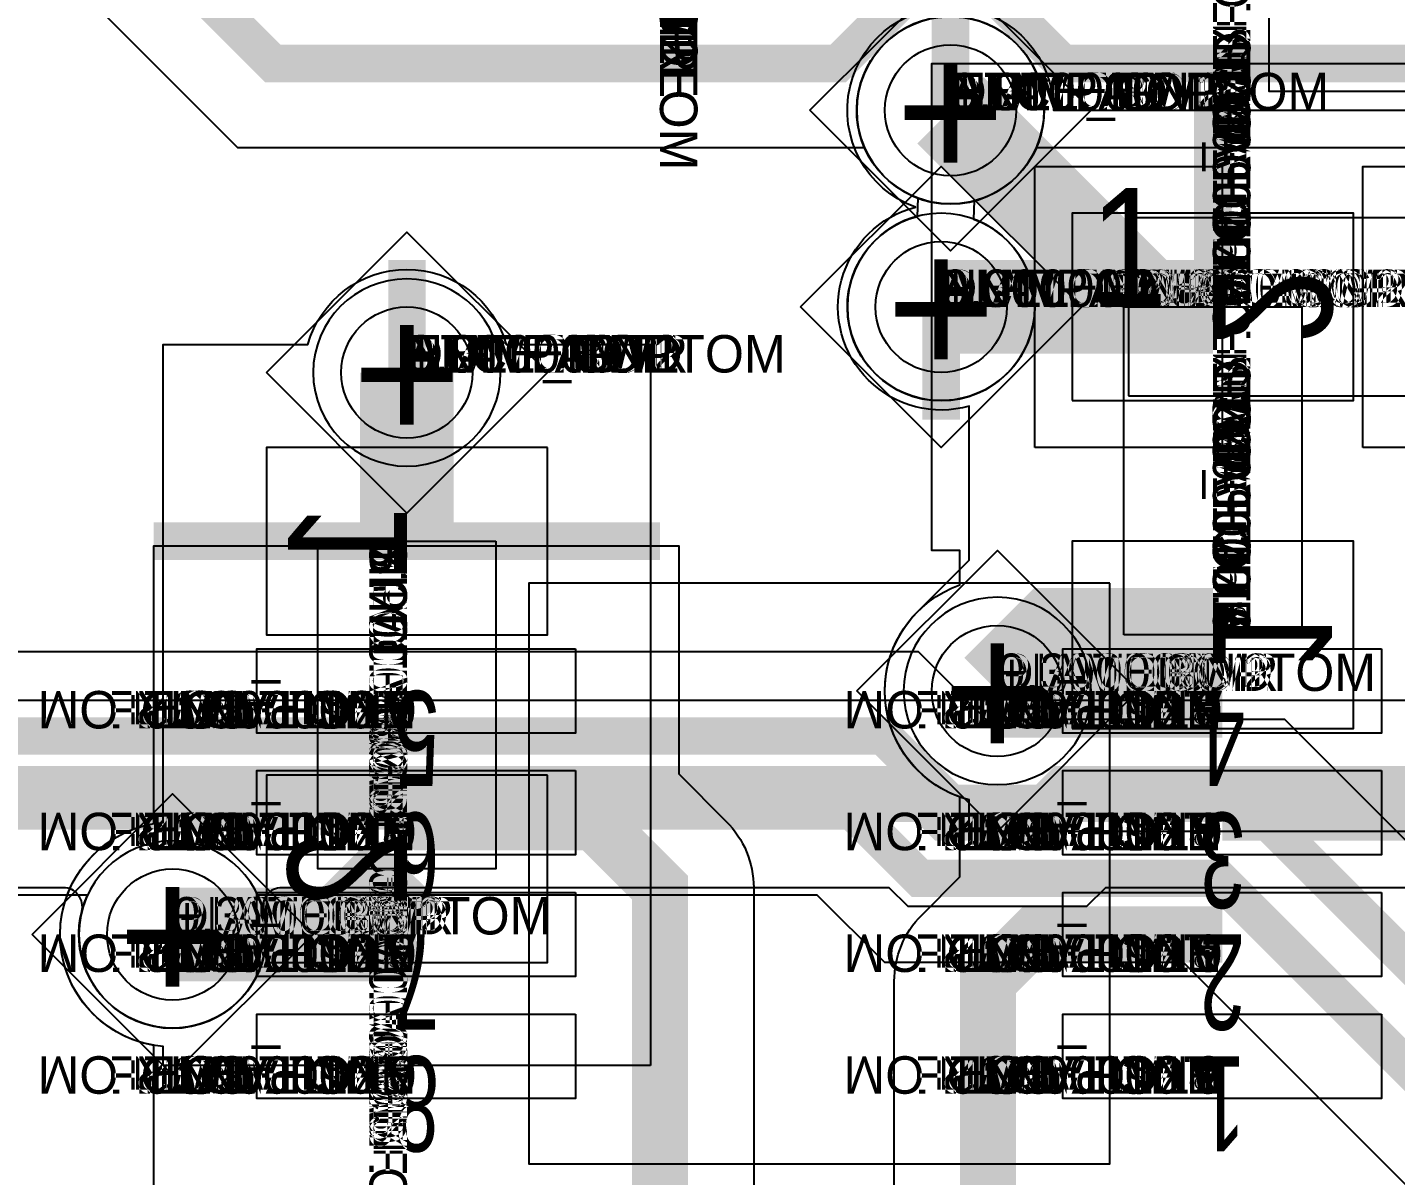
# Model space of a CAD drawing. Extents: x 0 to 323, y 0 to 320.
# Drawn here: x 131.59 to 138.89, y 231.22 to 237.35 of the extents above; entities that cross this region are included whole.
import ezdxf
from ezdxf.enums import TextEntityAlignment as Align

# ---------------------------------------------------------------- set-up
doc = ezdxf.new("R2010")
doc.units = 0
doc.header["$MEASUREMENT"] = 0
doc.layers.get('0').update_dxf_attribs({"linetype": 'CONTINUOUS'})
for name, color, linetype in [('CDN_FIGURES', 7, 'CONTINUOUS'), ('ETCH_BOTTOM', 7, 'CONTINUOUS'), ('ETCH_GND', 3, 'CONTINUOUS'), ('ETCH_INT1', 4, 'CONTINUOUS'), ('ETCH_INT2', 5, 'CONTINUOUS'), ('ETCH_PWR', 6, 'CONTINUOUS'), ('ETCH_TOP', 2, 'CONTINUOUS'), ('MANUFACTURING_NCLEGEND-1-6', 8, 'CONTINUOUS'), ('PACKAGE_GEOMETRY_ASSEMBLY_TOP', 11, 'CONTINUOUS'), ('PACKAGE_GEOMETRY_PIN_NUMBER', 9, 'CONTINUOUS')]:
    doc.layers.add(name, color=color, linetype=linetype)

# ---------------------------------------------------------------- blocks, each defined once
blk = doc.blocks.new('PAD_INFO')
for tag in ['SHAPE_TYPE', 'PAD_HEIGHT', 'PAD_LAYER', 'PAD_TYPE', 'PAD_WIDTH']:
    blk.add_attdef(tag, (0, 0), '', height=0.2)
at = {"flags": 2}
blk.add_attdef('CDN_TYPE', (0, 0), '', height=0.2, dxfattribs=at)
blk = doc.blocks.new('DRILL_INFO')
at = {"flags": 2}
blk.add_attdef('CDN_TYPE', (0, 0), '', height=0.2, dxfattribs=at)
for tag in ['FSHAPE', 'FCHAR', 'DRILL_HEIGHT', 'DIAMETER', 'PLATED', 'DRILL_WIDTH']:
    blk.add_attdef(tag, (0, 0), '', height=0.2)
blk = doc.blocks.new('VIA0700X0300')
at = {"layer": 'ETCH_BOTTOM'}
blk.add_circle((0, 0), 0.35, dxfattribs=at)
at = {"layer": 'ETCH_GND'}
blk.add_circle((0, 0), 0.35, dxfattribs=at)
at = {"layer": 'ETCH_INT1'}
blk.add_circle((0, 0), 0.35, dxfattribs=at)
at = {"layer": 'ETCH_INT2'}
blk.add_circle((0, 0), 0.35, dxfattribs=at)
at = {"layer": 'ETCH_PWR'}
blk.add_circle((0, 0), 0.35, dxfattribs=at)
at = {"layer": 'ETCH_TOP'}
blk.add_circle((0, 0), 0.35, dxfattribs=at)
ref = blk.add_blockref('PAD_INFO', (0, 0))
ref.add_attrib('PAD_LAYER', 'ETCH_TOP', (0, 0), dxfattribs={"height": 0.2})
ref.add_attrib('SHAPE_TYPE', 'NULL', (0, 0), dxfattribs={"height": 0.2})
ref.add_attrib('PAD_TYPE', 'ANTIPAD', (0, 0), dxfattribs={"height": 0.2})
ref.add_attrib('PAD_WIDTH', '0.000000', (0, 0), dxfattribs={"height": 0.2})
ref.add_attrib('PAD_HEIGHT', '0.000000', (0, 0), dxfattribs={"height": 0.2})
ref = blk.add_blockref('PAD_INFO', (0, 0))
ref.add_attrib('PAD_LAYER', 'ETCH_GND', (0, 0), dxfattribs={"height": 0.2})
ref.add_attrib('SHAPE_TYPE', 'NULL', (0, 0), dxfattribs={"height": 0.2})
ref.add_attrib('PAD_TYPE', 'ANTIPAD', (0, 0), dxfattribs={"height": 0.2})
ref.add_attrib('PAD_WIDTH', '0.000000', (0, 0), dxfattribs={"height": 0.2})
ref.add_attrib('PAD_HEIGHT', '0.000000', (0, 0), dxfattribs={"height": 0.2})
ref = blk.add_blockref('PAD_INFO', (0, 0))
ref.add_attrib('PAD_LAYER', 'ETCH_INT1', (0, 0), dxfattribs={"height": 0.2})
ref.add_attrib('SHAPE_TYPE', 'NULL', (0, 0), dxfattribs={"height": 0.2})
ref.add_attrib('PAD_TYPE', 'ANTIPAD', (0, 0), dxfattribs={"height": 0.2})
ref.add_attrib('PAD_WIDTH', '0.000000', (0, 0), dxfattribs={"height": 0.2})
ref.add_attrib('PAD_HEIGHT', '0.000000', (0, 0), dxfattribs={"height": 0.2})
ref = blk.add_blockref('PAD_INFO', (0, 0))
ref.add_attrib('PAD_LAYER', 'ETCH_INT2', (0, 0), dxfattribs={"height": 0.2})
ref.add_attrib('SHAPE_TYPE', 'NULL', (0, 0), dxfattribs={"height": 0.2})
ref.add_attrib('PAD_TYPE', 'ANTIPAD', (0, 0), dxfattribs={"height": 0.2})
ref.add_attrib('PAD_WIDTH', '0.000000', (0, 0), dxfattribs={"height": 0.2})
ref.add_attrib('PAD_HEIGHT', '0.000000', (0, 0), dxfattribs={"height": 0.2})
ref = blk.add_blockref('PAD_INFO', (0, 0))
ref.add_attrib('PAD_LAYER', 'ETCH_PWR', (0, 0), dxfattribs={"height": 0.2})
ref.add_attrib('SHAPE_TYPE', 'NULL', (0, 0), dxfattribs={"height": 0.2})
ref.add_attrib('PAD_TYPE', 'ANTIPAD', (0, 0), dxfattribs={"height": 0.2})
ref.add_attrib('PAD_WIDTH', '0.000000', (0, 0), dxfattribs={"height": 0.2})
ref.add_attrib('PAD_HEIGHT', '0.000000', (0, 0), dxfattribs={"height": 0.2})
ref = blk.add_blockref('PAD_INFO', (0, 0))
ref.add_attrib('PAD_LAYER', 'ETCH_BOTTOM', (0, 0), dxfattribs={"height": 0.2})
ref.add_attrib('SHAPE_TYPE', 'NULL', (0, 0), dxfattribs={"height": 0.2})
ref.add_attrib('PAD_TYPE', 'ANTIPAD', (0, 0), dxfattribs={"height": 0.2})
ref.add_attrib('PAD_WIDTH', '0.000000', (0, 0), dxfattribs={"height": 0.2})
ref.add_attrib('PAD_HEIGHT', '0.000000', (0, 0), dxfattribs={"height": 0.2})
ref = blk.add_blockref('PAD_INFO', (0, 0))
ref.add_attrib('PAD_LAYER', 'ETCH_TOP', (0, 0), dxfattribs={"height": 0.2})
ref.add_attrib('SHAPE_TYPE', 'NULL', (0, 0), dxfattribs={"height": 0.2})
ref.add_attrib('PAD_TYPE', 'THERMAL', (0, 0), dxfattribs={"height": 0.2})
ref.add_attrib('PAD_WIDTH', '0.000000', (0, 0), dxfattribs={"height": 0.2})
ref.add_attrib('PAD_HEIGHT', '0.000000', (0, 0), dxfattribs={"height": 0.2})
ref = blk.add_blockref('PAD_INFO', (0, 0))
ref.add_attrib('PAD_LAYER', 'ETCH_GND', (0, 0), dxfattribs={"height": 0.2})
ref.add_attrib('SHAPE_TYPE', 'NULL', (0, 0), dxfattribs={"height": 0.2})
ref.add_attrib('PAD_TYPE', 'THERMAL', (0, 0), dxfattribs={"height": 0.2})
ref.add_attrib('PAD_WIDTH', '0.000000', (0, 0), dxfattribs={"height": 0.2})
ref.add_attrib('PAD_HEIGHT', '0.000000', (0, 0), dxfattribs={"height": 0.2})
ref = blk.add_blockref('PAD_INFO', (0, 0))
ref.add_attrib('PAD_LAYER', 'ETCH_INT1', (0, 0), dxfattribs={"height": 0.2})
ref.add_attrib('SHAPE_TYPE', 'NULL', (0, 0), dxfattribs={"height": 0.2})
ref.add_attrib('PAD_TYPE', 'THERMAL', (0, 0), dxfattribs={"height": 0.2})
ref.add_attrib('PAD_WIDTH', '0.000000', (0, 0), dxfattribs={"height": 0.2})
ref.add_attrib('PAD_HEIGHT', '0.000000', (0, 0), dxfattribs={"height": 0.2})
ref = blk.add_blockref('PAD_INFO', (0, 0))
ref.add_attrib('PAD_LAYER', 'ETCH_INT2', (0, 0), dxfattribs={"height": 0.2})
ref.add_attrib('SHAPE_TYPE', 'NULL', (0, 0), dxfattribs={"height": 0.2})
ref.add_attrib('PAD_TYPE', 'THERMAL', (0, 0), dxfattribs={"height": 0.2})
ref.add_attrib('PAD_WIDTH', '0.000000', (0, 0), dxfattribs={"height": 0.2})
ref.add_attrib('PAD_HEIGHT', '0.000000', (0, 0), dxfattribs={"height": 0.2})
ref = blk.add_blockref('PAD_INFO', (0, 0))
ref.add_attrib('PAD_LAYER', 'ETCH_PWR', (0, 0), dxfattribs={"height": 0.2})
ref.add_attrib('SHAPE_TYPE', 'NULL', (0, 0), dxfattribs={"height": 0.2})
ref.add_attrib('PAD_TYPE', 'THERMAL', (0, 0), dxfattribs={"height": 0.2})
ref.add_attrib('PAD_WIDTH', '0.000000', (0, 0), dxfattribs={"height": 0.2})
ref.add_attrib('PAD_HEIGHT', '0.000000', (0, 0), dxfattribs={"height": 0.2})
ref = blk.add_blockref('PAD_INFO', (0, 0))
ref.add_attrib('PAD_LAYER', 'ETCH_BOTTOM', (0, 0), dxfattribs={"height": 0.2})
ref.add_attrib('SHAPE_TYPE', 'NULL', (0, 0), dxfattribs={"height": 0.2})
ref.add_attrib('PAD_TYPE', 'THERMAL', (0, 0), dxfattribs={"height": 0.2})
ref.add_attrib('PAD_WIDTH', '0.000000', (0, 0), dxfattribs={"height": 0.2})
ref.add_attrib('PAD_HEIGHT', '0.000000', (0, 0), dxfattribs={"height": 0.2})
ref = blk.add_blockref('PAD_INFO', (0, 0))
ref.add_attrib('PAD_LAYER', 'ETCH_TOP', (0, 0), dxfattribs={"height": 0.2})
ref.add_attrib('SHAPE_TYPE', 'CIRCLE', (0, 0), dxfattribs={"height": 0.2})
ref.add_attrib('PAD_TYPE', 'REGULAR', (0, 0), dxfattribs={"height": 0.2})
ref.add_attrib('PAD_WIDTH', '0.700000', (0, 0), dxfattribs={"height": 0.2})
ref.add_attrib('PAD_HEIGHT', '0.700000', (0, 0), dxfattribs={"height": 0.2})
ref = blk.add_blockref('PAD_INFO', (0, 0))
ref.add_attrib('PAD_LAYER', 'ETCH_GND', (0, 0), dxfattribs={"height": 0.2})
ref.add_attrib('SHAPE_TYPE', 'CIRCLE', (0, 0), dxfattribs={"height": 0.2})
ref.add_attrib('PAD_TYPE', 'REGULAR', (0, 0), dxfattribs={"height": 0.2})
ref.add_attrib('PAD_WIDTH', '0.700000', (0, 0), dxfattribs={"height": 0.2})
ref.add_attrib('PAD_HEIGHT', '0.700000', (0, 0), dxfattribs={"height": 0.2})
ref = blk.add_blockref('PAD_INFO', (0, 0))
ref.add_attrib('PAD_LAYER', 'ETCH_INT1', (0, 0), dxfattribs={"height": 0.2})
ref.add_attrib('SHAPE_TYPE', 'CIRCLE', (0, 0), dxfattribs={"height": 0.2})
ref.add_attrib('PAD_TYPE', 'REGULAR', (0, 0), dxfattribs={"height": 0.2})
ref.add_attrib('PAD_WIDTH', '0.700000', (0, 0), dxfattribs={"height": 0.2})
ref.add_attrib('PAD_HEIGHT', '0.700000', (0, 0), dxfattribs={"height": 0.2})
ref = blk.add_blockref('PAD_INFO', (0, 0))
ref.add_attrib('PAD_LAYER', 'ETCH_INT2', (0, 0), dxfattribs={"height": 0.2})
ref.add_attrib('SHAPE_TYPE', 'CIRCLE', (0, 0), dxfattribs={"height": 0.2})
ref.add_attrib('PAD_TYPE', 'REGULAR', (0, 0), dxfattribs={"height": 0.2})
ref.add_attrib('PAD_WIDTH', '0.700000', (0, 0), dxfattribs={"height": 0.2})
ref.add_attrib('PAD_HEIGHT', '0.700000', (0, 0), dxfattribs={"height": 0.2})
ref = blk.add_blockref('PAD_INFO', (0, 0))
ref.add_attrib('PAD_LAYER', 'ETCH_PWR', (0, 0), dxfattribs={"height": 0.2})
ref.add_attrib('SHAPE_TYPE', 'CIRCLE', (0, 0), dxfattribs={"height": 0.2})
ref.add_attrib('PAD_TYPE', 'REGULAR', (0, 0), dxfattribs={"height": 0.2})
ref.add_attrib('PAD_WIDTH', '0.700000', (0, 0), dxfattribs={"height": 0.2})
ref.add_attrib('PAD_HEIGHT', '0.700000', (0, 0), dxfattribs={"height": 0.2})
ref = blk.add_blockref('PAD_INFO', (0, 0))
ref.add_attrib('PAD_LAYER', 'ETCH_BOTTOM', (0, 0), dxfattribs={"height": 0.2})
ref.add_attrib('SHAPE_TYPE', 'CIRCLE', (0, 0), dxfattribs={"height": 0.2})
ref.add_attrib('PAD_TYPE', 'REGULAR', (0, 0), dxfattribs={"height": 0.2})
ref.add_attrib('PAD_WIDTH', '0.700000', (0, 0), dxfattribs={"height": 0.2})
ref.add_attrib('PAD_HEIGHT', '0.700000', (0, 0), dxfattribs={"height": 0.2})
ref = blk.add_blockref('DRILL_INFO', (0, 0))
ref.add_attrib('DIAMETER', '0.300000', (0, 0), dxfattribs={"height": 0.2})
ref.add_attrib('PLATED', 'PLATED', (0, 0), dxfattribs={"height": 0.2})
ref.add_attrib('FSHAPE', 'DIAMOND', (0, 0), dxfattribs={"height": 0.2})
ref.add_attrib('FCHAR', '+', (0, 0), dxfattribs={"height": 0.2})
ref.add_attrib('DRILL_WIDTH', '1.500000', (0, 0), dxfattribs={"height": 0.2})
ref.add_attrib('DRILL_HEIGHT', '1.500000', (0, 0), dxfattribs={"height": 0.2})
for tag in ['CDN_TYPE', 'PIN']:
    blk.add_attdef(tag, (0, 0), '', height=0.2)
at = {"flags": 2}
for tag in ['PSTKNAME', 'BBV']:
    blk.add_attdef(tag, (0, 0), '', height=0.2, dxfattribs=at)
blk = doc.blocks.new('FIGURE_DIAMOND')
at = {"layer": 'CDN_FIGURES'}
blk.add_lwpolyline([(-0.5, 0), (0, 0.5), (0.5, 0), (0, -0.5)], close=True, dxfattribs=at)
blk = doc.blocks.new('RC1000X1500TS')
at = {"layer": 'ETCH_TOP'}
blk.add_lwpolyline([(-0.5, -0.75), (-0.5, 0.75), (0.5, 0.75), (0.5, -0.75)], close=True, dxfattribs=at)
ref = blk.add_blockref('PAD_INFO', (0, 0))
ref.add_attrib('PAD_LAYER', 'ETCH_TOP', (0, 0), dxfattribs={"height": 0.2})
ref.add_attrib('SHAPE_TYPE', 'NULL', (0, 0), dxfattribs={"height": 0.2})
ref.add_attrib('PAD_TYPE', 'ANTIPAD', (0, 0), dxfattribs={"height": 0.2})
ref.add_attrib('PAD_WIDTH', '0.000000', (0, 0), dxfattribs={"height": 0.2})
ref.add_attrib('PAD_HEIGHT', '0.000000', (0, 0), dxfattribs={"height": 0.2})
ref = blk.add_blockref('PAD_INFO', (0, 0))
ref.add_attrib('PAD_LAYER', 'ETCH_GND', (0, 0), dxfattribs={"height": 0.2})
ref.add_attrib('SHAPE_TYPE', 'NULL', (0, 0), dxfattribs={"height": 0.2})
ref.add_attrib('PAD_TYPE', 'ANTIPAD', (0, 0), dxfattribs={"height": 0.2})
ref.add_attrib('PAD_WIDTH', '0.000000', (0, 0), dxfattribs={"height": 0.2})
ref.add_attrib('PAD_HEIGHT', '0.000000', (0, 0), dxfattribs={"height": 0.2})
ref = blk.add_blockref('PAD_INFO', (0, 0))
ref.add_attrib('PAD_LAYER', 'ETCH_INT1', (0, 0), dxfattribs={"height": 0.2})
ref.add_attrib('SHAPE_TYPE', 'NULL', (0, 0), dxfattribs={"height": 0.2})
ref.add_attrib('PAD_TYPE', 'ANTIPAD', (0, 0), dxfattribs={"height": 0.2})
ref.add_attrib('PAD_WIDTH', '0.000000', (0, 0), dxfattribs={"height": 0.2})
ref.add_attrib('PAD_HEIGHT', '0.000000', (0, 0), dxfattribs={"height": 0.2})
ref = blk.add_blockref('PAD_INFO', (0, 0))
ref.add_attrib('PAD_LAYER', 'ETCH_INT2', (0, 0), dxfattribs={"height": 0.2})
ref.add_attrib('SHAPE_TYPE', 'NULL', (0, 0), dxfattribs={"height": 0.2})
ref.add_attrib('PAD_TYPE', 'ANTIPAD', (0, 0), dxfattribs={"height": 0.2})
ref.add_attrib('PAD_WIDTH', '0.000000', (0, 0), dxfattribs={"height": 0.2})
ref.add_attrib('PAD_HEIGHT', '0.000000', (0, 0), dxfattribs={"height": 0.2})
ref = blk.add_blockref('PAD_INFO', (0, 0))
ref.add_attrib('PAD_LAYER', 'ETCH_PWR', (0, 0), dxfattribs={"height": 0.2})
ref.add_attrib('SHAPE_TYPE', 'NULL', (0, 0), dxfattribs={"height": 0.2})
ref.add_attrib('PAD_TYPE', 'ANTIPAD', (0, 0), dxfattribs={"height": 0.2})
ref.add_attrib('PAD_WIDTH', '0.000000', (0, 0), dxfattribs={"height": 0.2})
ref.add_attrib('PAD_HEIGHT', '0.000000', (0, 0), dxfattribs={"height": 0.2})
ref = blk.add_blockref('PAD_INFO', (0, 0))
ref.add_attrib('PAD_LAYER', 'ETCH_BOTTOM', (0, 0), dxfattribs={"height": 0.2})
ref.add_attrib('SHAPE_TYPE', 'NULL', (0, 0), dxfattribs={"height": 0.2})
ref.add_attrib('PAD_TYPE', 'ANTIPAD', (0, 0), dxfattribs={"height": 0.2})
ref.add_attrib('PAD_WIDTH', '0.000000', (0, 0), dxfattribs={"height": 0.2})
ref.add_attrib('PAD_HEIGHT', '0.000000', (0, 0), dxfattribs={"height": 0.2})
ref = blk.add_blockref('PAD_INFO', (0, 0))
ref.add_attrib('PAD_LAYER', 'ETCH_TOP', (0, 0), dxfattribs={"height": 0.2})
ref.add_attrib('SHAPE_TYPE', 'NULL', (0, 0), dxfattribs={"height": 0.2})
ref.add_attrib('PAD_TYPE', 'THERMAL', (0, 0), dxfattribs={"height": 0.2})
ref.add_attrib('PAD_WIDTH', '0.000000', (0, 0), dxfattribs={"height": 0.2})
ref.add_attrib('PAD_HEIGHT', '0.000000', (0, 0), dxfattribs={"height": 0.2})
ref = blk.add_blockref('PAD_INFO', (0, 0))
ref.add_attrib('PAD_LAYER', 'ETCH_GND', (0, 0), dxfattribs={"height": 0.2})
ref.add_attrib('SHAPE_TYPE', 'NULL', (0, 0), dxfattribs={"height": 0.2})
ref.add_attrib('PAD_TYPE', 'THERMAL', (0, 0), dxfattribs={"height": 0.2})
ref.add_attrib('PAD_WIDTH', '0.000000', (0, 0), dxfattribs={"height": 0.2})
ref.add_attrib('PAD_HEIGHT', '0.000000', (0, 0), dxfattribs={"height": 0.2})
ref = blk.add_blockref('PAD_INFO', (0, 0))
ref.add_attrib('PAD_LAYER', 'ETCH_INT1', (0, 0), dxfattribs={"height": 0.2})
ref.add_attrib('SHAPE_TYPE', 'NULL', (0, 0), dxfattribs={"height": 0.2})
ref.add_attrib('PAD_TYPE', 'THERMAL', (0, 0), dxfattribs={"height": 0.2})
ref.add_attrib('PAD_WIDTH', '0.000000', (0, 0), dxfattribs={"height": 0.2})
ref.add_attrib('PAD_HEIGHT', '0.000000', (0, 0), dxfattribs={"height": 0.2})
ref = blk.add_blockref('PAD_INFO', (0, 0))
ref.add_attrib('PAD_LAYER', 'ETCH_INT2', (0, 0), dxfattribs={"height": 0.2})
ref.add_attrib('SHAPE_TYPE', 'NULL', (0, 0), dxfattribs={"height": 0.2})
ref.add_attrib('PAD_TYPE', 'THERMAL', (0, 0), dxfattribs={"height": 0.2})
ref.add_attrib('PAD_WIDTH', '0.000000', (0, 0), dxfattribs={"height": 0.2})
ref.add_attrib('PAD_HEIGHT', '0.000000', (0, 0), dxfattribs={"height": 0.2})
ref = blk.add_blockref('PAD_INFO', (0, 0))
ref.add_attrib('PAD_LAYER', 'ETCH_PWR', (0, 0), dxfattribs={"height": 0.2})
ref.add_attrib('SHAPE_TYPE', 'NULL', (0, 0), dxfattribs={"height": 0.2})
ref.add_attrib('PAD_TYPE', 'THERMAL', (0, 0), dxfattribs={"height": 0.2})
ref.add_attrib('PAD_WIDTH', '0.000000', (0, 0), dxfattribs={"height": 0.2})
ref.add_attrib('PAD_HEIGHT', '0.000000', (0, 0), dxfattribs={"height": 0.2})
ref = blk.add_blockref('PAD_INFO', (0, 0))
ref.add_attrib('PAD_LAYER', 'ETCH_BOTTOM', (0, 0), dxfattribs={"height": 0.2})
ref.add_attrib('SHAPE_TYPE', 'NULL', (0, 0), dxfattribs={"height": 0.2})
ref.add_attrib('PAD_TYPE', 'THERMAL', (0, 0), dxfattribs={"height": 0.2})
ref.add_attrib('PAD_WIDTH', '0.000000', (0, 0), dxfattribs={"height": 0.2})
ref.add_attrib('PAD_HEIGHT', '0.000000', (0, 0), dxfattribs={"height": 0.2})
ref = blk.add_blockref('PAD_INFO', (0, 0))
ref.add_attrib('PAD_LAYER', 'ETCH_GND', (0, 0), dxfattribs={"height": 0.2})
ref.add_attrib('SHAPE_TYPE', 'NULL', (0, 0), dxfattribs={"height": 0.2})
ref.add_attrib('PAD_TYPE', 'REGULAR', (0, 0), dxfattribs={"height": 0.2})
ref.add_attrib('PAD_WIDTH', '0.000000', (0, 0), dxfattribs={"height": 0.2})
ref.add_attrib('PAD_HEIGHT', '0.000000', (0, 0), dxfattribs={"height": 0.2})
ref = blk.add_blockref('PAD_INFO', (0, 0))
ref.add_attrib('PAD_LAYER', 'ETCH_INT1', (0, 0), dxfattribs={"height": 0.2})
ref.add_attrib('SHAPE_TYPE', 'NULL', (0, 0), dxfattribs={"height": 0.2})
ref.add_attrib('PAD_TYPE', 'REGULAR', (0, 0), dxfattribs={"height": 0.2})
ref.add_attrib('PAD_WIDTH', '0.000000', (0, 0), dxfattribs={"height": 0.2})
ref.add_attrib('PAD_HEIGHT', '0.000000', (0, 0), dxfattribs={"height": 0.2})
ref = blk.add_blockref('PAD_INFO', (0, 0))
ref.add_attrib('PAD_LAYER', 'ETCH_INT2', (0, 0), dxfattribs={"height": 0.2})
ref.add_attrib('SHAPE_TYPE', 'NULL', (0, 0), dxfattribs={"height": 0.2})
ref.add_attrib('PAD_TYPE', 'REGULAR', (0, 0), dxfattribs={"height": 0.2})
ref.add_attrib('PAD_WIDTH', '0.000000', (0, 0), dxfattribs={"height": 0.2})
ref.add_attrib('PAD_HEIGHT', '0.000000', (0, 0), dxfattribs={"height": 0.2})
ref = blk.add_blockref('PAD_INFO', (0, 0))
ref.add_attrib('PAD_LAYER', 'ETCH_PWR', (0, 0), dxfattribs={"height": 0.2})
ref.add_attrib('SHAPE_TYPE', 'NULL', (0, 0), dxfattribs={"height": 0.2})
ref.add_attrib('PAD_TYPE', 'REGULAR', (0, 0), dxfattribs={"height": 0.2})
ref.add_attrib('PAD_WIDTH', '0.000000', (0, 0), dxfattribs={"height": 0.2})
ref.add_attrib('PAD_HEIGHT', '0.000000', (0, 0), dxfattribs={"height": 0.2})
ref = blk.add_blockref('PAD_INFO', (0, 0))
ref.add_attrib('PAD_LAYER', 'ETCH_BOTTOM', (0, 0), dxfattribs={"height": 0.2})
ref.add_attrib('SHAPE_TYPE', 'NULL', (0, 0), dxfattribs={"height": 0.2})
ref.add_attrib('PAD_TYPE', 'REGULAR', (0, 0), dxfattribs={"height": 0.2})
ref.add_attrib('PAD_WIDTH', '0.000000', (0, 0), dxfattribs={"height": 0.2})
ref.add_attrib('PAD_HEIGHT', '0.000000', (0, 0), dxfattribs={"height": 0.2})
ref = blk.add_blockref('DRILL_INFO', (0, 0))
ref.add_attrib('DIAMETER', '0.000000', (0, 0), dxfattribs={"height": 0.2})
ref.add_attrib('PLATED', 'PLATED', (0, 0), dxfattribs={"height": 0.2})
ref.add_attrib('FSHAPE', 'NULL', (0, 0), dxfattribs={"height": 0.2})
ref.add_attrib('DRILL_WIDTH', '0.000000', (0, 0), dxfattribs={"height": 0.2})
ref.add_attrib('DRILL_HEIGHT', '0.000000', (0, 0), dxfattribs={"height": 0.2})
ref = blk.add_blockref('PAD_INFO', (0, 0))
ref.add_attrib('PAD_LAYER', 'ETCH_TOP', (0, 0), dxfattribs={"height": 0.2})
ref.add_attrib('SHAPE_TYPE', 'RECTANGLE', (0, 0), dxfattribs={"height": 0.2})
ref.add_attrib('PAD_TYPE', 'REGULAR', (0, 0), dxfattribs={"height": 0.2})
ref.add_attrib('PAD_WIDTH', '1.000000', (0, 0), dxfattribs={"height": 0.2})
ref.add_attrib('PAD_HEIGHT', '1.500000', (0, 0), dxfattribs={"height": 0.2})
for tag in ['CDN_TYPE', 'PIN']:
    blk.add_attdef(tag, (0, 0), '', height=0.2)
at = {"flags": 2}
for tag in ['PSTKNAME', 'BBV']:
    blk.add_attdef(tag, (0, 0), '', height=0.2, dxfattribs=at)
blk = doc.blocks.new('F56')
at = {"layer": 'PACKAGE_GEOMETRY_ASSEMBLY_TOP'}
blk.add_lwpolyline([(0, -0.475), (1.75, -0.475), (1.75, 0.475), (0, 0.475)], close=True, dxfattribs=at)
at = {"layer": 'ETCH_TOP'}
ref = blk.add_blockref('RC1000X1500TS', (0, 0), dxfattribs=at)
ref.add_attrib('CDN_TYPE', 'PIN', (0, 0), dxfattribs={"height": 0.2})
ref.add_attrib('PIN', '1', (0, 0), dxfattribs={"height": 0.2})
ref = blk.add_blockref('RC1000X1500TS', (1.75, 0), dxfattribs=at)
ref.add_attrib('CDN_TYPE', 'PIN', (0, 0), dxfattribs={"height": 0.2})
ref.add_attrib('PIN', '2', (0, 0), dxfattribs={"height": 0.2})
at = {"flags": 2}
for tag in ['SYMBOL_TYPE', 'CDN_TYPE', 'REFDES']:
    blk.add_attdef(tag, (0, 0), '', height=0.2, dxfattribs=at)
blk = doc.blocks.new('RC1700X0450TS_NS')
at = {"layer": 'ETCH_TOP'}
blk.add_lwpolyline([(-0.85, -0.225), (-0.85, 0.225), (0.85, 0.225), (0.85, -0.225)], close=True, dxfattribs=at)
ref = blk.add_blockref('PAD_INFO', (0, 0))
ref.add_attrib('PAD_LAYER', 'ETCH_TOP', (0, 0), dxfattribs={"height": 0.2})
ref.add_attrib('SHAPE_TYPE', 'NULL', (0, 0), dxfattribs={"height": 0.2})
ref.add_attrib('PAD_TYPE', 'ANTIPAD', (0, 0), dxfattribs={"height": 0.2})
ref.add_attrib('PAD_WIDTH', '0.000000', (0, 0), dxfattribs={"height": 0.2})
ref.add_attrib('PAD_HEIGHT', '0.000000', (0, 0), dxfattribs={"height": 0.2})
ref = blk.add_blockref('PAD_INFO', (0, 0))
ref.add_attrib('PAD_LAYER', 'ETCH_GND', (0, 0), dxfattribs={"height": 0.2})
ref.add_attrib('SHAPE_TYPE', 'NULL', (0, 0), dxfattribs={"height": 0.2})
ref.add_attrib('PAD_TYPE', 'ANTIPAD', (0, 0), dxfattribs={"height": 0.2})
ref.add_attrib('PAD_WIDTH', '0.000000', (0, 0), dxfattribs={"height": 0.2})
ref.add_attrib('PAD_HEIGHT', '0.000000', (0, 0), dxfattribs={"height": 0.2})
ref = blk.add_blockref('PAD_INFO', (0, 0))
ref.add_attrib('PAD_LAYER', 'ETCH_INT1', (0, 0), dxfattribs={"height": 0.2})
ref.add_attrib('SHAPE_TYPE', 'NULL', (0, 0), dxfattribs={"height": 0.2})
ref.add_attrib('PAD_TYPE', 'ANTIPAD', (0, 0), dxfattribs={"height": 0.2})
ref.add_attrib('PAD_WIDTH', '0.000000', (0, 0), dxfattribs={"height": 0.2})
ref.add_attrib('PAD_HEIGHT', '0.000000', (0, 0), dxfattribs={"height": 0.2})
ref = blk.add_blockref('PAD_INFO', (0, 0))
ref.add_attrib('PAD_LAYER', 'ETCH_INT2', (0, 0), dxfattribs={"height": 0.2})
ref.add_attrib('SHAPE_TYPE', 'NULL', (0, 0), dxfattribs={"height": 0.2})
ref.add_attrib('PAD_TYPE', 'ANTIPAD', (0, 0), dxfattribs={"height": 0.2})
ref.add_attrib('PAD_WIDTH', '0.000000', (0, 0), dxfattribs={"height": 0.2})
ref.add_attrib('PAD_HEIGHT', '0.000000', (0, 0), dxfattribs={"height": 0.2})
ref = blk.add_blockref('PAD_INFO', (0, 0))
ref.add_attrib('PAD_LAYER', 'ETCH_PWR', (0, 0), dxfattribs={"height": 0.2})
ref.add_attrib('SHAPE_TYPE', 'NULL', (0, 0), dxfattribs={"height": 0.2})
ref.add_attrib('PAD_TYPE', 'ANTIPAD', (0, 0), dxfattribs={"height": 0.2})
ref.add_attrib('PAD_WIDTH', '0.000000', (0, 0), dxfattribs={"height": 0.2})
ref.add_attrib('PAD_HEIGHT', '0.000000', (0, 0), dxfattribs={"height": 0.2})
ref = blk.add_blockref('PAD_INFO', (0, 0))
ref.add_attrib('PAD_LAYER', 'ETCH_BOTTOM', (0, 0), dxfattribs={"height": 0.2})
ref.add_attrib('SHAPE_TYPE', 'NULL', (0, 0), dxfattribs={"height": 0.2})
ref.add_attrib('PAD_TYPE', 'ANTIPAD', (0, 0), dxfattribs={"height": 0.2})
ref.add_attrib('PAD_WIDTH', '0.000000', (0, 0), dxfattribs={"height": 0.2})
ref.add_attrib('PAD_HEIGHT', '0.000000', (0, 0), dxfattribs={"height": 0.2})
ref = blk.add_blockref('PAD_INFO', (0, 0))
ref.add_attrib('PAD_LAYER', 'ETCH_TOP', (0, 0), dxfattribs={"height": 0.2})
ref.add_attrib('SHAPE_TYPE', 'NULL', (0, 0), dxfattribs={"height": 0.2})
ref.add_attrib('PAD_TYPE', 'THERMAL', (0, 0), dxfattribs={"height": 0.2})
ref.add_attrib('PAD_WIDTH', '0.000000', (0, 0), dxfattribs={"height": 0.2})
ref.add_attrib('PAD_HEIGHT', '0.000000', (0, 0), dxfattribs={"height": 0.2})
ref = blk.add_blockref('PAD_INFO', (0, 0))
ref.add_attrib('PAD_LAYER', 'ETCH_GND', (0, 0), dxfattribs={"height": 0.2})
ref.add_attrib('SHAPE_TYPE', 'NULL', (0, 0), dxfattribs={"height": 0.2})
ref.add_attrib('PAD_TYPE', 'THERMAL', (0, 0), dxfattribs={"height": 0.2})
ref.add_attrib('PAD_WIDTH', '0.000000', (0, 0), dxfattribs={"height": 0.2})
ref.add_attrib('PAD_HEIGHT', '0.000000', (0, 0), dxfattribs={"height": 0.2})
ref = blk.add_blockref('PAD_INFO', (0, 0))
ref.add_attrib('PAD_LAYER', 'ETCH_INT1', (0, 0), dxfattribs={"height": 0.2})
ref.add_attrib('SHAPE_TYPE', 'NULL', (0, 0), dxfattribs={"height": 0.2})
ref.add_attrib('PAD_TYPE', 'THERMAL', (0, 0), dxfattribs={"height": 0.2})
ref.add_attrib('PAD_WIDTH', '0.000000', (0, 0), dxfattribs={"height": 0.2})
ref.add_attrib('PAD_HEIGHT', '0.000000', (0, 0), dxfattribs={"height": 0.2})
ref = blk.add_blockref('PAD_INFO', (0, 0))
ref.add_attrib('PAD_LAYER', 'ETCH_INT2', (0, 0), dxfattribs={"height": 0.2})
ref.add_attrib('SHAPE_TYPE', 'NULL', (0, 0), dxfattribs={"height": 0.2})
ref.add_attrib('PAD_TYPE', 'THERMAL', (0, 0), dxfattribs={"height": 0.2})
ref.add_attrib('PAD_WIDTH', '0.000000', (0, 0), dxfattribs={"height": 0.2})
ref.add_attrib('PAD_HEIGHT', '0.000000', (0, 0), dxfattribs={"height": 0.2})
ref = blk.add_blockref('PAD_INFO', (0, 0))
ref.add_attrib('PAD_LAYER', 'ETCH_PWR', (0, 0), dxfattribs={"height": 0.2})
ref.add_attrib('SHAPE_TYPE', 'NULL', (0, 0), dxfattribs={"height": 0.2})
ref.add_attrib('PAD_TYPE', 'THERMAL', (0, 0), dxfattribs={"height": 0.2})
ref.add_attrib('PAD_WIDTH', '0.000000', (0, 0), dxfattribs={"height": 0.2})
ref.add_attrib('PAD_HEIGHT', '0.000000', (0, 0), dxfattribs={"height": 0.2})
ref = blk.add_blockref('PAD_INFO', (0, 0))
ref.add_attrib('PAD_LAYER', 'ETCH_BOTTOM', (0, 0), dxfattribs={"height": 0.2})
ref.add_attrib('SHAPE_TYPE', 'NULL', (0, 0), dxfattribs={"height": 0.2})
ref.add_attrib('PAD_TYPE', 'THERMAL', (0, 0), dxfattribs={"height": 0.2})
ref.add_attrib('PAD_WIDTH', '0.000000', (0, 0), dxfattribs={"height": 0.2})
ref.add_attrib('PAD_HEIGHT', '0.000000', (0, 0), dxfattribs={"height": 0.2})
ref = blk.add_blockref('PAD_INFO', (0, 0))
ref.add_attrib('PAD_LAYER', 'ETCH_TOP', (0, 0), dxfattribs={"height": 0.2})
ref.add_attrib('SHAPE_TYPE', 'RECTANGLE', (0, 0), dxfattribs={"height": 0.2})
ref.add_attrib('PAD_TYPE', 'REGULAR', (0, 0), dxfattribs={"height": 0.2})
ref.add_attrib('PAD_WIDTH', '1.700000', (0, 0), dxfattribs={"height": 0.2})
ref.add_attrib('PAD_HEIGHT', '0.450000', (0, 0), dxfattribs={"height": 0.2})
ref = blk.add_blockref('PAD_INFO', (0, 0))
ref.add_attrib('PAD_LAYER', 'ETCH_GND', (0, 0), dxfattribs={"height": 0.2})
ref.add_attrib('SHAPE_TYPE', 'NULL', (0, 0), dxfattribs={"height": 0.2})
ref.add_attrib('PAD_TYPE', 'REGULAR', (0, 0), dxfattribs={"height": 0.2})
ref.add_attrib('PAD_WIDTH', '0.000000', (0, 0), dxfattribs={"height": 0.2})
ref.add_attrib('PAD_HEIGHT', '0.000000', (0, 0), dxfattribs={"height": 0.2})
ref = blk.add_blockref('PAD_INFO', (0, 0))
ref.add_attrib('PAD_LAYER', 'ETCH_INT1', (0, 0), dxfattribs={"height": 0.2})
ref.add_attrib('SHAPE_TYPE', 'NULL', (0, 0), dxfattribs={"height": 0.2})
ref.add_attrib('PAD_TYPE', 'REGULAR', (0, 0), dxfattribs={"height": 0.2})
ref.add_attrib('PAD_WIDTH', '0.000000', (0, 0), dxfattribs={"height": 0.2})
ref.add_attrib('PAD_HEIGHT', '0.000000', (0, 0), dxfattribs={"height": 0.2})
ref = blk.add_blockref('PAD_INFO', (0, 0))
ref.add_attrib('PAD_LAYER', 'ETCH_INT2', (0, 0), dxfattribs={"height": 0.2})
ref.add_attrib('SHAPE_TYPE', 'NULL', (0, 0), dxfattribs={"height": 0.2})
ref.add_attrib('PAD_TYPE', 'REGULAR', (0, 0), dxfattribs={"height": 0.2})
ref.add_attrib('PAD_WIDTH', '0.000000', (0, 0), dxfattribs={"height": 0.2})
ref.add_attrib('PAD_HEIGHT', '0.000000', (0, 0), dxfattribs={"height": 0.2})
ref = blk.add_blockref('PAD_INFO', (0, 0))
ref.add_attrib('PAD_LAYER', 'ETCH_PWR', (0, 0), dxfattribs={"height": 0.2})
ref.add_attrib('SHAPE_TYPE', 'NULL', (0, 0), dxfattribs={"height": 0.2})
ref.add_attrib('PAD_TYPE', 'REGULAR', (0, 0), dxfattribs={"height": 0.2})
ref.add_attrib('PAD_WIDTH', '0.000000', (0, 0), dxfattribs={"height": 0.2})
ref.add_attrib('PAD_HEIGHT', '0.000000', (0, 0), dxfattribs={"height": 0.2})
ref = blk.add_blockref('PAD_INFO', (0, 0))
ref.add_attrib('PAD_LAYER', 'ETCH_BOTTOM', (0, 0), dxfattribs={"height": 0.2})
ref.add_attrib('SHAPE_TYPE', 'NULL', (0, 0), dxfattribs={"height": 0.2})
ref.add_attrib('PAD_TYPE', 'REGULAR', (0, 0), dxfattribs={"height": 0.2})
ref.add_attrib('PAD_WIDTH', '0.000000', (0, 0), dxfattribs={"height": 0.2})
ref.add_attrib('PAD_HEIGHT', '0.000000', (0, 0), dxfattribs={"height": 0.2})
ref = blk.add_blockref('DRILL_INFO', (0, 0))
ref.add_attrib('DIAMETER', '0.000000', (0, 0), dxfattribs={"height": 0.2})
ref.add_attrib('PLATED', 'PLATED', (0, 0), dxfattribs={"height": 0.2})
ref.add_attrib('FSHAPE', 'NULL', (0, 0), dxfattribs={"height": 0.2})
ref.add_attrib('DRILL_WIDTH', '0.000000', (0, 0), dxfattribs={"height": 0.2})
ref.add_attrib('DRILL_HEIGHT', '0.000000', (0, 0), dxfattribs={"height": 0.2})
for tag in ['CDN_TYPE', 'PIN']:
    blk.add_attdef(tag, (0, 0), '', height=0.2)
at = {"flags": 2}
for tag in ['PSTKNAME', 'BBV']:
    blk.add_attdef(tag, (0, 0), '', height=0.2, dxfattribs=at)
blk = doc.blocks.new('F28')
at = {"layer": 'PACKAGE_GEOMETRY_ASSEMBLY_TOP'}
blk.add_lwpolyline([(0.6, -2.525), (3.7, -2.525), (3.7, 0.575), (0.6, 0.575)], close=True, dxfattribs=at)
at = {"layer": 'ETCH_TOP'}
ref = blk.add_blockref('RC1700X0450TS_NS', (0, 0), dxfattribs=at)
ref.add_attrib('CDN_TYPE', 'PIN', (0, 0), dxfattribs={"height": 0.2})
ref.add_attrib('PIN', '1', (0, 0), dxfattribs={"height": 0.2})
ref = blk.add_blockref('RC1700X0450TS_NS', (4.3, 0), dxfattribs=at)
ref.add_attrib('CDN_TYPE', 'PIN', (0, 0), dxfattribs={"height": 0.2})
ref.add_attrib('PIN', '8', (0, 0), dxfattribs={"height": 0.2})
ref = blk.add_blockref('RC1700X0450TS_NS', (0, -1.3), dxfattribs=at)
ref.add_attrib('CDN_TYPE', 'PIN', (0, 0), dxfattribs={"height": 0.2})
ref.add_attrib('PIN', '3', (0, 0), dxfattribs={"height": 0.2})
ref = blk.add_blockref('RC1700X0450TS_NS', (0, -0.65), dxfattribs=at)
ref.add_attrib('CDN_TYPE', 'PIN', (0, 0), dxfattribs={"height": 0.2})
ref.add_attrib('PIN', '2', (0, 0), dxfattribs={"height": 0.2})
ref = blk.add_blockref('RC1700X0450TS_NS', (0, -1.95), dxfattribs=at)
ref.add_attrib('CDN_TYPE', 'PIN', (0, 0), dxfattribs={"height": 0.2})
ref.add_attrib('PIN', '4', (0, 0), dxfattribs={"height": 0.2})
ref = blk.add_blockref('RC1700X0450TS_NS', (4.3, -1.95), dxfattribs=at)
ref.add_attrib('CDN_TYPE', 'PIN', (0, 0), dxfattribs={"height": 0.2})
ref.add_attrib('PIN', '5', (0, 0), dxfattribs={"height": 0.2})
ref = blk.add_blockref('RC1700X0450TS_NS', (4.3, -1.3), dxfattribs=at)
ref.add_attrib('CDN_TYPE', 'PIN', (0, 0), dxfattribs={"height": 0.2})
ref.add_attrib('PIN', '6', (0, 0), dxfattribs={"height": 0.2})
ref = blk.add_blockref('RC1700X0450TS_NS', (4.3, -0.65), dxfattribs=at)
ref.add_attrib('CDN_TYPE', 'PIN', (0, 0), dxfattribs={"height": 0.2})
ref.add_attrib('PIN', '7', (0, 0), dxfattribs={"height": 0.2})
at = {"flags": 2}
for tag in ['SYMBOL_TYPE', 'CDN_TYPE', 'REFDES']:
    blk.add_attdef(tag, (0, 0), '', height=0.2, dxfattribs=at)

msp = doc.modelspace()

# ---------------------------------------------------------------- linework, layer by layer
at = {"layer": 'ETCH_BOTTOM'}
for points in [[(143.2127, 237.0054), (138.2125, 237.0054), (138.2125, 237.5681, -0.040646), (138.1383, 237.6312), (137.8233, 237.9462, -0.64722), (138.2125, 238.9696), (138.2125, 239.0414, -0.943127), (138.2125, 240.2396), (138.2125, 240.8556), (143.0625, 240.8556), (143.0625, 240.9556), (145.6627, 240.9556), (145.6627, 240.4972, -0.845035), (145.6627, 239.3138), (145.6627, 238.7365, -0.774485), (145.6627, 237.5745), (145.6627, 237.1054), (143.2127, 237.1054)], [(139.2127, 233.0554), (136.6125, 233.0554), (136.6125, 233.2245, -0.580347), (136.3383, 234.2298), (136.6125, 234.5041), (136.6125, 235.3262, -1.012022), (136.3254, 236.3882, -1.922937), (137.0627, 236.9056), (139.2127, 236.9056)], [(134.9127, 231.8054), (132.3125, 231.8054), (132.3125, 231.9075, -0.919724), (132.3125, 233.1035), (132.3125, 235.6556), (133.0834, 235.6556, -0.755811), (134.1418, 235.6556), (134.9127, 235.6556)]]:
    msp.add_lwpolyline(points, format="xyb", close=True, dxfattribs=at)
for points in [[(136.5126, 236.9055, 0.2, 0.2, 0), (136.5126, 237.5063, 0.2, 0.2, 0)], [(137.9126, 235.8555, 0.2, 0.2, 0), (137.9126, 236.9563, 0.2, 0.2, 0)], [(133.6126, 235.5055, 0.2, 0.2, 0), (133.6126, 236.1063, 0.2, 0.2, 0)], [(137.9126, 235.8555, 0.5, 0.5, 0), (136.4626, 235.8555, 0.5, 0.5, 0)], [(136.4626, 235.2547, 0.2, 0.2, 0), (136.4626, 235.8555, 0.2, 0.2, 0)], [(133.6126, 234.6055, 0.5, 0.5, 0), (133.6126, 235.5055, 0.5, 0.5, 0)], [(132.2618, 234.6055, 0.2, 0.2, 0), (133.6126, 234.6055, 0.2, 0.2, 0)], [(133.6126, 234.6055, 0.2, 0.2, 0), (134.9634, 234.6055, 0.2, 0.2, 0)], [(137.9126, 234.1055, 0.5, 0.5, 0), (137.0626, 234.1055, 0.5, 0.5, 0), (136.7626, 233.8055, 0.5, 0.5, 0)], [(132.3626, 232.5055, 0.5, 0.5, 0), (133.2626, 232.5055, 0.5, 0.5, 0), (133.6126, 232.8555, 0.5, 0.5, 0)]]:
    msp.add_lwpolyline(points, format="xyseb", dxfattribs=at)
at = {"layer": 'ETCH_GND'}
for points in [[(137.2627, 233.8055, 1), (136.2625, 233.8055, 1)], [(132.8627, 232.5055, 1), (131.8625, 232.5055, 1)]]:
    msp.add_lwpolyline(points, format="xyb", close=True, dxfattribs=at)
at = {"layer": 'ETCH_INT1'}
for points, format in [([(153.8026, 233.928, 0.2, 0.2, 0), (153.8026, 233.8455, 0.2, 0.2, 0), (154.1026, 233.5455, 0.2, 0.2, 0), (156.2069, 233.5455, 0.2, 0.2, 0), (156.5426, 233.8812, 0.2, 0.2, 0), (156.5426, 235.8155, 0.2, 0.2, 0), (155.2026, 237.1555, 0.2, 0.2, 0), (137.1112, 237.1555, 0.2, 0.2, 0), (136.7612, 237.5055, 0.2, 0.2, 0), (136.264, 237.5055, 0.2, 0.2, 0), (135.914, 237.1555, 0.2, 0.2, 0), (132.8969, 237.1555, 0.2, 0.2, 0), (128.7576, 241.2948, 0.2, 0.2, 0), (128.7576, 241.6591, 0.2, 0.2, 0), (127.6112, 242.8055, 0.2, 0.2, 0), (46.3183, 242.8055, 0.2, 0.2, 0), (45.0183, 241.5055, 0.2, 0.2, 0), (30.9083, 241.5055, 0.2, 0.2, 0), (27.8083, 238.4055, 0.2, 0.2, 0), (18.8483, 238.4055, 0.2, 0.2, 0), (16.3183, 235.8755, 0.2, 0.2, 0), (9.9426, 235.8755, 0.2, 0.2, 0), (8.9926, 234.9255, 0.2, 0.2, 0)], "xyseb"), ([(155.5547, 238.0056), (157.3927, 236.1676), (157.3927, 233.5291), (156.559, 232.6954), (154.3516, 232.6954), (154.275, 232.6188, -1.595499), (153.6385, 233.2553), (153.6974, 233.3142), (153.4843, 233.5272, -0.051381), (153.4261, 233.5988, -1.344008), (154.2981, 233.9956), (156.0205, 233.9956), (156.0925, 234.0676), (156.0925, 235.6291), (155.0162, 236.7054), (136.9709, 236.7054, -0.654547), (136.0543, 236.7054), (132.7105, 236.7054), (128.4268, 240.989, -1.044763)], "xyb"), ([(142.0852, 214.0055, 0.2, 0.2, 0), (141.7126, 214.3781, 0.2, 0.2, 0), (141.7126, 214.5781, 0.2, 0.2, 0), (141.9126, 214.7781, 0.2, 0.2, 0), (142.2426, 214.7781, 0.2, 0.2, 0), (142.6852, 214.3355, 0.2, 0.2, 0), (144.5383, 214.3355, 0.2, 0.2, 0), (145.9468, 215.744, 0.2, 0.2, 0), (145.9468, 218.2512, 0.2, 0.2, 0), (144.5226, 219.6755, 0.2, 0.2, 0), (144.5226, 224.8812, 0.2, 0.2, 0), (142.3976, 227.0062, 0.2, 0.2, 0), (142.3976, 228.9162, 0.2, 0.2, 0), (138.1083, 233.2055, 0.2, 0.2, 0), (136.514, 233.2055, 0.2, 0.2, 0), (136.154, 233.5655, 0.2, 0.2, 0), (123.2712, 233.5655, 0.2, 0.2, 0)], "xyseb"), ([(123.4369, 233.1655, 0.2, 0.2, 0), (135.9883, 233.1655, 0.2, 0.2, 0), (136.3483, 232.8055, 0.2, 0.2, 0), (137.9426, 232.8055, 0.2, 0.2, 0), (141.9976, 228.7505, 0.2, 0.2, 0), (141.9976, 226.8405, 0.2, 0.2, 0), (144.1226, 224.7155, 0.2, 0.2, 0), (144.1226, 219.5098, 0.2, 0.2, 0), (145.5468, 218.0855, 0.2, 0.2, 0), (145.5468, 215.9097, 0.2, 0.2, 0), (144.3726, 214.7355, 0.2, 0.2, 0), (142.8509, 214.7355, 0.2, 0.2, 0), (142.4083, 215.1781, 0.2, 0.2, 0), (141.7469, 215.1781, 0.2, 0.2, 0), (141.3126, 214.7438, 0.2, 0.2, 0), (141.3126, 214.378, 0.2, 0.2, 0), (140.9401, 214.0055, 0.2, 0.2, 0)], "xyseb"), ([(141.5475, 227.7176), (141.5475, 228.5641), (140.4288, 229.6828, -10.084761), (140.2899, 229.8217), (137.7562, 232.3554), (136.1619, 232.3554), (135.8019, 232.7154), (132.8165, 232.7154, -1.564184), (131.9087, 232.7154), (126.9578, 232.7154, -2.169942)], "xyb")]:
    msp.add_lwpolyline(points, format=format, dxfattribs=at)
for points in [[(136.9627, 235.8555, 1), (135.9625, 235.8555, 1)], [(134.1127, 235.5055, 1), (133.1125, 235.5055, 1)]]:
    msp.add_lwpolyline(points, format="xyb", close=True, dxfattribs=at)
msp.add_lwpolyline([(123.1164, 234.0156), (136.3404, 234.0156), (136.7004, 233.6556), (138.2947, 233.6556), (142.8477, 229.1026), (142.8477, 227.1926)], dxfattribs=at)
at = {"layer": 'ETCH_INT2'}
for points in [[(136.6347, 236.3251, -6.534587), (136.3359, 236.3393), (136.3405, 236.4359, -6.534587), (136.6393, 236.4217)], [(133.6126, 236.0056, 1), (133.6126, 235.0054, 1)]]:
    msp.add_lwpolyline(points, format="xyb", close=True, dxfattribs=at)
for points, format in [([(126.1147, 233.7556), (136.6004, 233.7556), (136.7004, 233.6556), (136.8248, 233.6556), (136.9248, 233.7556), (143.2904, 233.7556, 0.575908), (143.3784, 233.9073, -1.723475), (144.2468, 233.9073, 0.575908), (144.3348, 233.7556), (146.1555, 233.7556), (146.559, 234.1591, -1), (147.2662, 233.4519), (146.5697, 232.7554), (137.339, 232.7554), (137.239, 232.6554), (136.2862, 232.6554), (136.1862, 232.7554), (132.9455, 232.7554, 0.489187), (132.8472, 232.629, -1.286813), (131.878, 232.629, 0.489187), (131.7797, 232.7554), (127.1183, 232.7554, 0.554215)], "xyb"), ([(146.9126, 233.8055, 0.3, 0.3, 0), (146.3626, 233.2555, 0.3, 0.3, 0), (137.1319, 233.2555, 0.3, 0.3, 0), (137.0319, 233.1555, 0.3, 0.3, 0), (136.4933, 233.1555, 0.3, 0.3, 0), (136.3933, 233.2555, 0.3, 0.3, 0), (124.6626, 233.2555, 0.3, 0.3, 0), (124.1626, 233.7555, 0.3, 0.3, 0), (124.1626, 234.3055, 0.3, 0.3, 0)], "xyseb")]:
    msp.add_lwpolyline(points, format=format, dxfattribs=at)
at = {"layer": 'ETCH_PWR'}
for points in [[(137.0127, 236.9055, 1), (136.0125, 236.9055, 1)], [(136.9627, 235.8555, 1), (135.9625, 235.8555, 1)], [(134.1127, 235.5055, 1), (133.1125, 235.5055, 1)], [(137.2627, 233.8055, 1), (136.2625, 233.8055, 1)]]:
    msp.add_lwpolyline(points, format="xyb", close=True, dxfattribs=at)
at = {"layer": 'ETCH_TOP'}
for points, format in [([(132.8125, 227.3041), (134.0638, 228.5554), (133.9125, 228.5554), (133.9125, 231.0804), (132.2625, 231.0804), (132.2625, 231.9138, -0.845035), (132.2625, 233.0972), (132.2625, 234.5806), (135.0627, 234.5806), (135.0627, 233.3626), (135.3162, 233.1091, -0.198912), (135.4627, 232.7555), (135.4627, 231.1556), (136.2125, 231.1556), (136.2125, 232.2555, -0.198912), (136.359, 232.6091), (136.5625, 232.8126), (136.5625, 233.2397, -0.707037), (136.5625, 234.3713), (136.5625, 234.5554), (136.4125, 234.5554), (136.4125, 237.1556), (142.4125, 237.1556), (142.4125, 237.6041)], "xyb"), ([(137.4626, 235.8555, 0.5, 0.5, 0), (137.4626, 235.9555, 0.5, 0.5, 0), (136.5126, 236.9055, 0.5, 0.5, 0)], "xyseb"), ([(137.9626, 233.8055, 0.5, 0.5, 0), (136.7626, 233.8055, 0.5, 0.5, 0)], "xyseb"), ([(133.6626, 233.1555, 0.3, 0.3, 0), (133.7126, 233.1055, 0.3, 0.3, 0), (134.6126, 233.1055, 0.3, 0.3, 0), (134.9626, 232.7555, 0.3, 0.3, 0), (134.9626, 229.8555, 0.3, 0.3, 0)], "xyseb"), ([(137.9626, 233.1555, 0.3, 0.3, 0), (139.4626, 233.1555, 0.3, 0.3, 0), (140.1126, 232.5055, 0.3, 0.3, 0), (140.1126, 231.1055, 0.3, 0.3, 0)], "xyseb"), ([(133.6626, 232.5055, 0.5, 0.5, 0), (132.3626, 232.5055, 0.5, 0.5, 0)], "xyseb"), ([(136.7126, 229.8555, 0.3, 0.3, 0), (136.7126, 232.2555, 0.3, 0.3, 0), (136.9626, 232.5055, 0.3, 0.3, 0), (137.9626, 232.5055, 0.3, 0.3, 0)], "xyseb")]:
    msp.add_lwpolyline(points, format=format, dxfattribs=at)

# ---------------------------------------------------------------- block references
for name, p, rotation in [('F56', (134.9626, 240.3555), 270), ('F28', (137.9626, 231.8555), 180)]:
    msp.add_blockref(name, p, dxfattribs=dict(rotation=rotation))
at = {"xscale": -1}
for p, rotation in [((139.5126, 239.8055), 90), ((137.9126, 234.1055), 270), ((133.6126, 234.6055), 90)]:
    msp.add_blockref('F56', p, dxfattribs=dict(at, rotation=rotation))
msp.add_blockref('F56', (137.4626, 235.8555))
at = {"layer": 'ETCH_TOP'}
for p in [(136.5126, 236.9055), (136.4626, 235.8555), (133.6126, 235.5055), (136.7626, 233.8055), (132.3626, 232.5055)]:
    msp.add_blockref('VIA0700X0300', p, dxfattribs=at)
at = {"layer": 'MANUFACTURING_NCLEGEND-1-6', "xscale": 1.5, "yscale": 1.5}
for p in [(136.5126, 236.9055), (136.4626, 235.8555), (133.6126, 235.5055), (136.7626, 233.8055), (132.3626, 232.5055)]:
    msp.add_blockref('FIGURE_DIAMOND', p, dxfattribs=at)

# ---------------------------------------------------------------- texts
at = {"layer": 'MANUFACTURING_NCLEGEND-1-6'}
for p in [(136.5126, 236.9055), (136.4626, 235.8555), (133.6126, 235.5055), (136.7626, 233.8055), (132.3626, 232.5055)]:
    msp.add_text('+', height=0.75, dxfattribs=at).set_placement(p, align=Align.MIDDLE_CENTER)
at = {"layer": 'PACKAGE_GEOMETRY_PIN_NUMBER', "width": 0.88}
msp.add_text('1', height=0.635, dxfattribs=at).set_placement((137.4626, 235.8555), align=Align.CENTER)
at = {"layer": 'PACKAGE_GEOMETRY_PIN_NUMBER', "text_generation_flag": 2, "width": 0.88}
for s, rotation, p in [('2', 270, (137.9126, 235.8555)), ('1', 90, (133.6126, 234.6055)), ('1', 270, (137.9126, 234.1055)), ('2', 90, (133.6126, 232.8555))]:
    msp.add_text(s, height=0.635, rotation=rotation, dxfattribs=at).set_placement(p, align=Align.CENTER)
at = {"layer": 'PACKAGE_GEOMETRY_PIN_NUMBER', "width": 0.649606}
for s, p in [('5', (133.6626, 233.8055)), ('4', (137.9626, 233.8055)), ('6', (133.6626, 233.1555)), ('3', (137.9626, 233.1555)), ('7', (133.6626, 232.5055)), ('2', (137.9626, 232.5055)), ('8', (133.6626, 231.8555)), ('1', (137.9626, 231.8555))]:
    msp.add_text(s, height=0.508, rotation=180, dxfattribs=at).set_placement(p, align=Align.CENTER)

doc.saveas('drawing.dxf')
